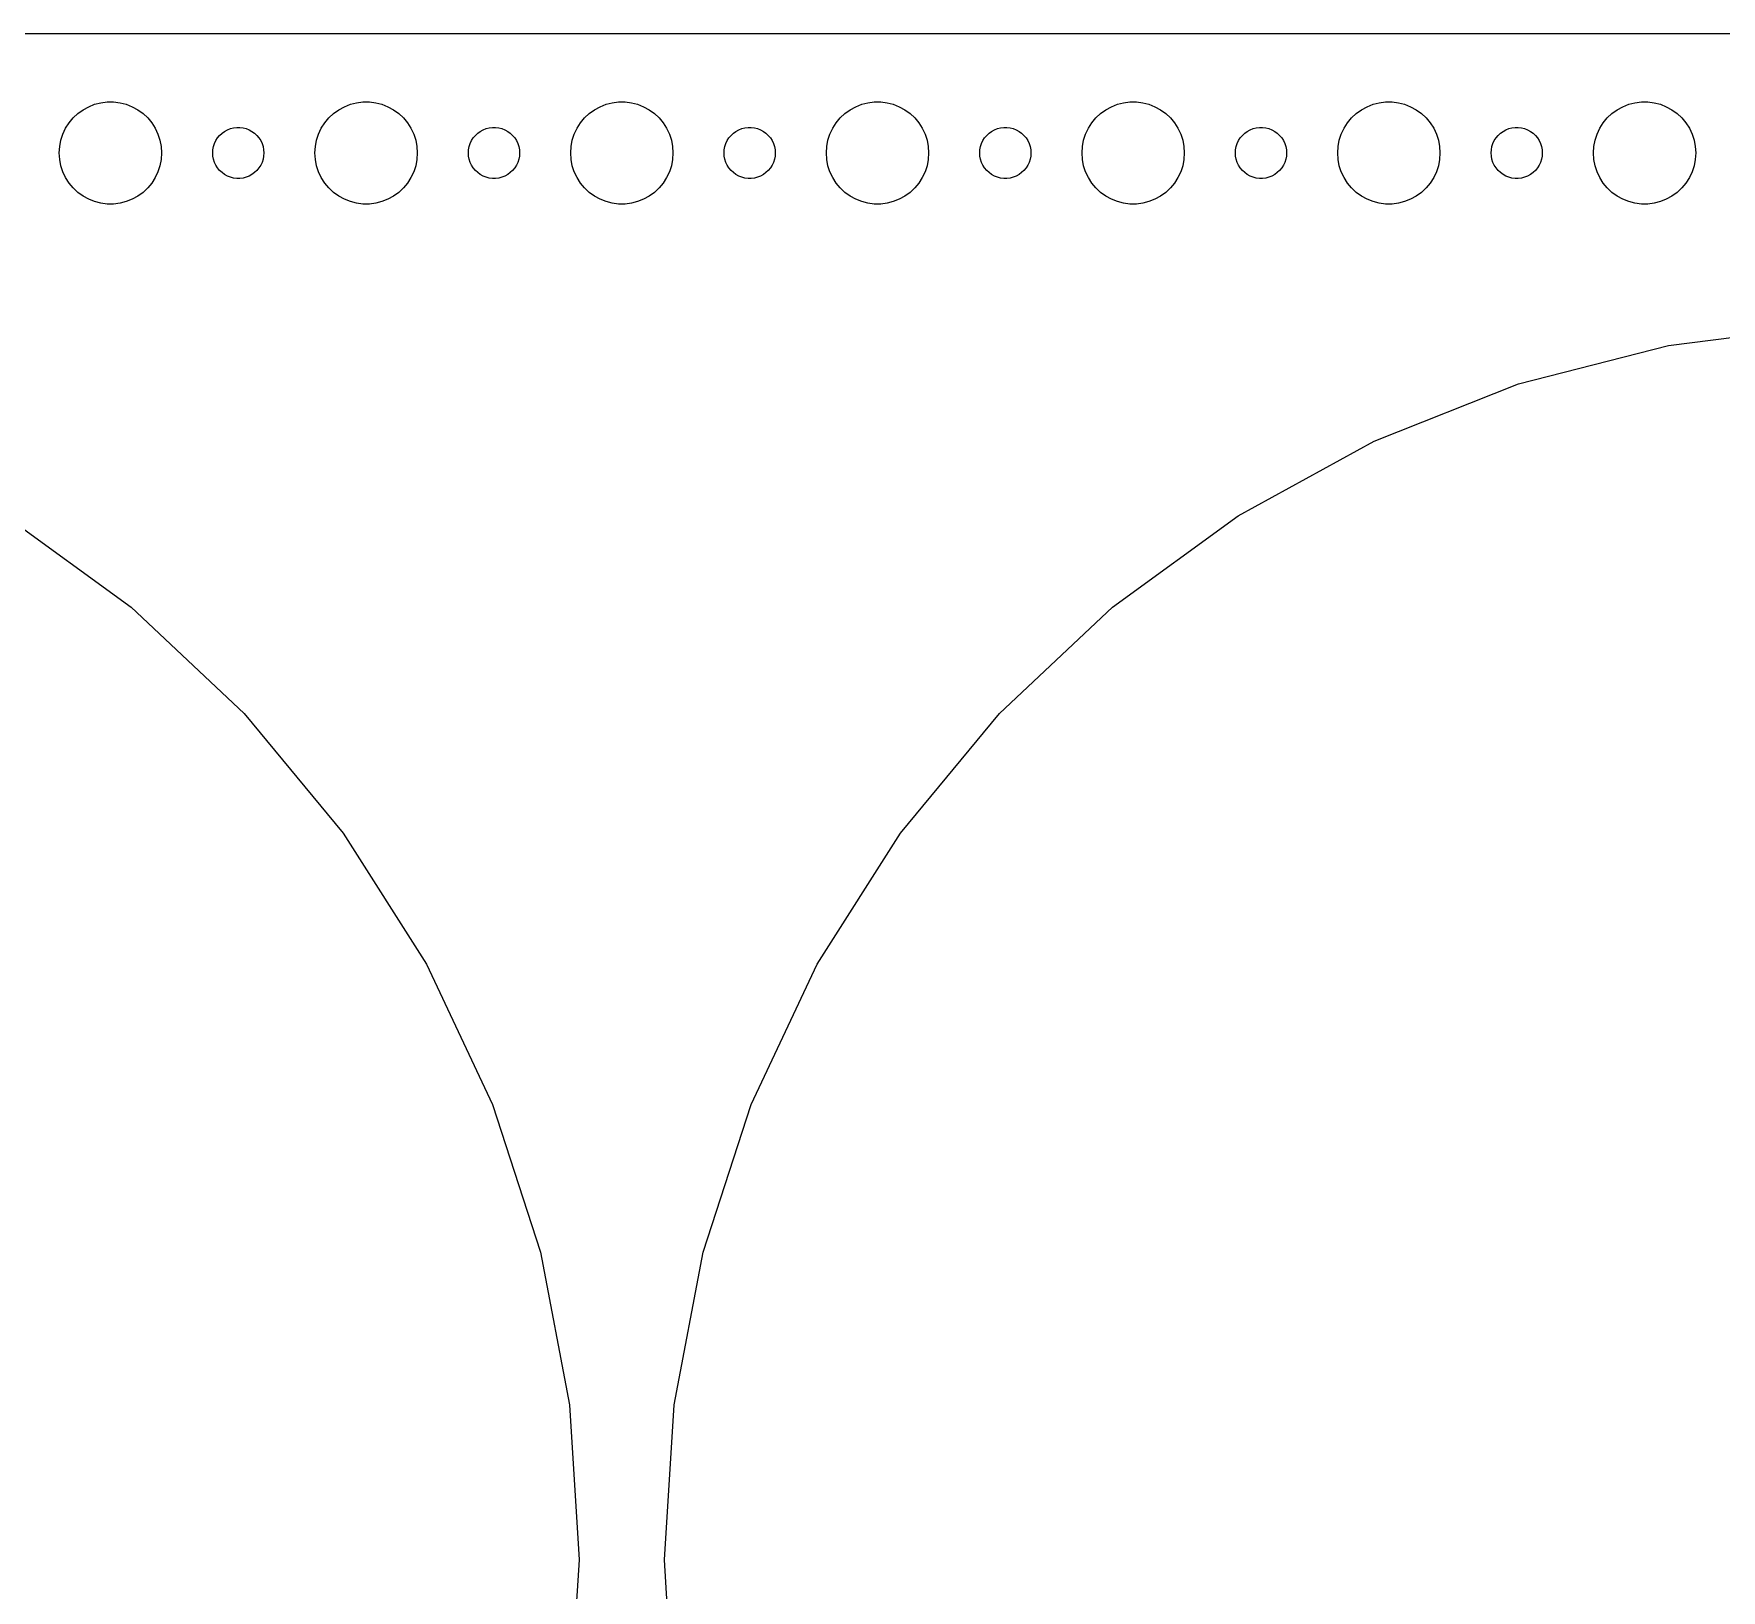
# Model space of a CAD drawing. Header units: metres. Extents: x -382 to 382, y -89 to 89.
# Drawn here: x 190.5 to 289.5, y -1.8 to 89.5 of the extents above; entities that cross this region are included whole.
import ezdxf

# ---------------------------------------------------------------- set-up
doc = ezdxf.new("R2010")
doc.units = ezdxf.units.M

msp = doc.modelspace()

# ---------------------------------------------------------------- linework, layer by layer
for p, q in [((377.314, 89.4901), (-377.314, 89.4901)), ((193.393, 85.033), (193.723, 85.2145)), ((193.723, 85.2145), (194.073, 85.3532)), ((194.073, 85.3532), (194.438, 85.4469)), ((194.438, 85.4469), (194.812, 85.4941)), ((194.812, 85.4941), (195.188, 85.4941)), ((195.188, 85.4941), (195.562, 85.4469)), ((195.562, 85.4469), (195.927, 85.3532)), ((195.927, 85.3532), (196.277, 85.2145)), ((196.277, 85.2145), (196.607, 85.033)), ((208.393, 85.033), (208.723, 85.2145)), ((208.723, 85.2145), (209.073, 85.3532)), ((209.073, 85.3532), (209.438, 85.4469)), ((209.438, 85.4469), (209.812, 85.4941)), ((209.812, 85.4941), (210.188, 85.4941)), ((210.188, 85.4941), (210.562, 85.4469)), ((210.562, 85.4469), (210.927, 85.3532)), ((210.927, 85.3532), (211.277, 85.2145)), ((211.277, 85.2145), (211.607, 85.033)), ((223.393, 85.033), (223.723, 85.2145)), ((223.723, 85.2145), (224.073, 85.3532)), ((224.073, 85.3532), (224.438, 85.4469)), ((224.438, 85.4469), (224.812, 85.4941)), ((224.812, 85.4941), (225.188, 85.4941)), ((225.188, 85.4941), (225.562, 85.4469)), ((225.562, 85.4469), (225.927, 85.3532)), ((225.927, 85.3532), (226.277, 85.2145)), ((226.277, 85.2145), (226.607, 85.033)), ((238.393, 85.033), (238.723, 85.2145)), ((238.723, 85.2145), (239.073, 85.3532)), ((239.073, 85.3532), (239.438, 85.4469)), ((239.438, 85.4469), (239.812, 85.4941)), ((239.812, 85.4941), (240.188, 85.4941)), ((240.188, 85.4941), (240.562, 85.4469)), ((240.562, 85.4469), (240.927, 85.3532)), ((240.927, 85.3532), (241.277, 85.2145)), ((241.277, 85.2145), (241.607, 85.033)), ((253.393, 85.033), (253.723, 85.2145)), ((253.723, 85.2145), (254.073, 85.3532)), ((254.073, 85.3532), (254.438, 85.4469)), ((254.438, 85.4469), (254.812, 85.4941)), ((254.812, 85.4941), (255.188, 85.4941)), ((255.188, 85.4941), (255.562, 85.4469)), ((255.562, 85.4469), (255.927, 85.3532)), ((255.927, 85.3532), (256.277, 85.2145)), ((256.277, 85.2145), (256.607, 85.033)), ((268.393, 85.033), (268.723, 85.2145)), ((268.723, 85.2145), (269.073, 85.3532)), ((269.073, 85.3532), (269.438, 85.4469)), ((269.438, 85.4469), (269.812, 85.4941)), ((269.812, 85.4941), (270.188, 85.4941)), ((270.188, 85.4941), (270.562, 85.4469)), ((270.562, 85.4469), (270.927, 85.3532)), ((270.927, 85.3532), (271.277, 85.2145)), ((271.277, 85.2145), (271.607, 85.033)), ((283.393, 85.033), (283.723, 85.2145)), ((283.723, 85.2145), (284.073, 85.3532)), ((284.073, 85.3532), (284.438, 85.4469)), ((284.438, 85.4469), (284.812, 85.4941)), ((284.812, 85.4941), (285.188, 85.4941)), ((285.188, 85.4941), (285.562, 85.4469)), ((285.562, 85.4469), (285.927, 85.3532)), ((285.927, 85.3532), (286.277, 85.2145)), ((286.277, 85.2145), (286.607, 85.033)), ((192.371, 83.9453), (192.573, 84.2634)), ((192.573, 84.2634), (192.813, 84.5536)), ((192.813, 84.5536), (193.088, 84.8115)), ((193.088, 84.8115), (193.393, 85.033)), ((196.607, 85.033), (196.912, 84.8115)), ((196.912, 84.8115), (197.187, 84.5536)), ((197.187, 84.5536), (197.427, 84.2634)), ((197.427, 84.2634), (197.629, 83.9453)), ((207.371, 83.9453), (207.573, 84.2634)), ((207.573, 84.2634), (207.813, 84.5536)), ((207.813, 84.5536), (208.088, 84.8115)), ((208.088, 84.8115), (208.393, 85.033)), ((211.607, 85.033), (211.912, 84.8115)), ((211.912, 84.8115), (212.187, 84.5536)), ((212.187, 84.5536), (212.427, 84.2634)), ((212.427, 84.2634), (212.629, 83.9453)), ((222.371, 83.9453), (222.573, 84.2634)), ((222.573, 84.2634), (222.813, 84.5536)), ((222.813, 84.5536), (223.088, 84.8115)), ((223.088, 84.8115), (223.393, 85.033)), ((226.607, 85.033), (226.912, 84.8115)), ((226.912, 84.8115), (227.187, 84.5536)), ((227.187, 84.5536), (227.427, 84.2634)), ((227.427, 84.2634), (227.629, 83.9453)), ((237.371, 83.9453), (237.573, 84.2634)), ((237.573, 84.2634), (237.813, 84.5536)), ((237.813, 84.5536), (238.088, 84.8115)), ((238.088, 84.8115), (238.393, 85.033)), ((241.607, 85.033), (241.912, 84.8115)), ((241.912, 84.8115), (242.187, 84.5536)), ((242.187, 84.5536), (242.427, 84.2634)), ((242.427, 84.2634), (242.629, 83.9453)), ((252.371, 83.9453), (252.573, 84.2634)), ((252.573, 84.2634), (252.813, 84.5536)), ((252.813, 84.5536), (253.088, 84.8115)), ((253.088, 84.8115), (253.393, 85.033)), ((256.607, 85.033), (256.912, 84.8115)), ((256.912, 84.8115), (257.187, 84.5536)), ((257.187, 84.5536), (257.427, 84.2634)), ((257.427, 84.2634), (257.629, 83.9453)), ((267.371, 83.9453), (267.573, 84.2634)), ((267.573, 84.2634), (267.813, 84.5536)), ((267.813, 84.5536), (268.088, 84.8115)), ((268.088, 84.8115), (268.393, 85.033)), ((271.607, 85.033), (271.912, 84.8115)), ((271.912, 84.8115), (272.187, 84.5536)), ((272.187, 84.5536), (272.427, 84.2634)), ((272.427, 84.2634), (272.629, 83.9453)), ((282.371, 83.9453), (282.573, 84.2634)), ((282.573, 84.2634), (282.813, 84.5536)), ((282.813, 84.5536), (283.088, 84.8115)), ((283.088, 84.8115), (283.393, 85.033)), ((286.607, 85.033), (286.912, 84.8115)), ((286.912, 84.8115), (287.187, 84.5536)), ((287.187, 84.5536), (287.427, 84.2634)), ((287.427, 84.2634), (287.629, 83.9453)), ((192.024, 82.876), (192.094, 83.2461)), ((192.094, 83.2461), (192.211, 83.6044)), ((192.211, 83.6044), (192.371, 83.9453)), ((197.629, 83.9453), (197.789, 83.6044)), ((197.789, 83.6044), (197.906, 83.2461)), ((197.906, 83.2461), (197.976, 82.876)), ((201.105, 83.0522), (201.186, 83.2226)), ((201.186, 83.2226), (201.286, 83.3817)), ((201.286, 83.3817), (201.407, 83.5268)), ((201.407, 83.5268), (201.544, 83.6558)), ((201.544, 83.6558), (201.696, 83.7665)), ((201.696, 83.7665), (201.861, 83.8572)), ((201.861, 83.8572), (202.036, 83.9266)), ((202.036, 83.9266), (202.219, 83.9734)), ((202.219, 83.9734), (202.406, 83.997)), ((202.406, 83.997), (202.594, 83.997)), ((202.594, 83.997), (202.781, 83.9734)), ((202.781, 83.9734), (202.964, 83.9266)), ((202.964, 83.9266), (203.139, 83.8572)), ((203.139, 83.8572), (203.304, 83.7665)), ((203.304, 83.7665), (203.456, 83.6558)), ((203.456, 83.6558), (203.593, 83.5268)), ((203.593, 83.5268), (203.714, 83.3817)), ((203.714, 83.3817), (203.814, 83.2226)), ((203.814, 83.2226), (203.895, 83.0522)), ((207.024, 82.876), (207.094, 83.2461)), ((207.094, 83.2461), (207.211, 83.6044)), ((207.211, 83.6044), (207.371, 83.9453)), ((212.629, 83.9453), (212.789, 83.6044)), ((212.789, 83.6044), (212.906, 83.2461)), ((212.906, 83.2461), (212.976, 82.876)), ((216.105, 83.0522), (216.186, 83.2226)), ((216.186, 83.2226), (216.286, 83.3817)), ((216.286, 83.3817), (216.407, 83.5268)), ((216.407, 83.5268), (216.544, 83.6558)), ((216.544, 83.6558), (216.696, 83.7665)), ((216.696, 83.7665), (216.861, 83.8572)), ((216.861, 83.8572), (217.036, 83.9266)), ((217.036, 83.9266), (217.219, 83.9734)), ((217.219, 83.9734), (217.406, 83.997)), ((217.406, 83.997), (217.594, 83.997)), ((217.594, 83.997), (217.781, 83.9734)), ((217.781, 83.9734), (217.964, 83.9266)), ((217.964, 83.9266), (218.139, 83.8572)), ((218.139, 83.8572), (218.304, 83.7665)), ((218.304, 83.7665), (218.456, 83.6558)), ((218.456, 83.6558), (218.593, 83.5268)), ((218.593, 83.5268), (218.714, 83.3817)), ((218.714, 83.3817), (218.814, 83.2226)), ((218.814, 83.2226), (218.895, 83.0522)), ((222.024, 82.876), (222.094, 83.2461)), ((222.094, 83.2461), (222.211, 83.6044)), ((222.211, 83.6044), (222.371, 83.9453)), ((227.629, 83.9453), (227.789, 83.6044)), ((227.789, 83.6044), (227.906, 83.2461)), ((227.906, 83.2461), (227.976, 82.876)), ((231.105, 83.0522), (231.186, 83.2226)), ((231.186, 83.2226), (231.286, 83.3817)), ((231.286, 83.3817), (231.407, 83.5268)), ((231.407, 83.5268), (231.544, 83.6558)), ((231.544, 83.6558), (231.696, 83.7665)), ((231.696, 83.7665), (231.861, 83.8572)), ((231.861, 83.8572), (232.036, 83.9266)), ((232.036, 83.9266), (232.219, 83.9734)), ((232.219, 83.9734), (232.406, 83.997)), ((232.406, 83.997), (232.594, 83.997)), ((232.594, 83.997), (232.781, 83.9734)), ((232.781, 83.9734), (232.964, 83.9266)), ((232.964, 83.9266), (233.139, 83.8572)), ((233.139, 83.8572), (233.304, 83.7665)), ((233.304, 83.7665), (233.456, 83.6558)), ((233.456, 83.6558), (233.593, 83.5268)), ((233.593, 83.5268), (233.714, 83.3817)), ((233.714, 83.3817), (233.814, 83.2226)), ((233.814, 83.2226), (233.895, 83.0522)), ((237.024, 82.876), (237.094, 83.2461)), ((237.094, 83.2461), (237.211, 83.6044)), ((237.211, 83.6044), (237.371, 83.9453)), ((242.629, 83.9453), (242.789, 83.6044)), ((242.789, 83.6044), (242.906, 83.2461)), ((242.906, 83.2461), (242.976, 82.876)), ((246.105, 83.0522), (246.186, 83.2226)), ((246.186, 83.2226), (246.286, 83.3817)), ((246.286, 83.3817), (246.407, 83.5268)), ((246.407, 83.5268), (246.544, 83.6558)), ((246.544, 83.6558), (246.696, 83.7665)), ((246.696, 83.7665), (246.861, 83.8572)), ((246.861, 83.8572), (247.036, 83.9266)), ((247.036, 83.9266), (247.219, 83.9734)), ((247.219, 83.9734), (247.406, 83.997)), ((247.406, 83.997), (247.594, 83.997)), ((247.594, 83.997), (247.781, 83.9734)), ((247.781, 83.9734), (247.964, 83.9266)), ((247.964, 83.9266), (248.139, 83.8572)), ((248.139, 83.8572), (248.304, 83.7665)), ((248.304, 83.7665), (248.456, 83.6558)), ((248.456, 83.6558), (248.593, 83.5268)), ((248.593, 83.5268), (248.714, 83.3817)), ((248.714, 83.3817), (248.814, 83.2226)), ((248.814, 83.2226), (248.895, 83.0522)), ((252.024, 82.876), (252.094, 83.2461)), ((252.094, 83.2461), (252.211, 83.6044)), ((252.211, 83.6044), (252.371, 83.9453)), ((257.629, 83.9453), (257.789, 83.6044)), ((257.789, 83.6044), (257.906, 83.2461)), ((257.906, 83.2461), (257.976, 82.876)), ((261.105, 83.0522), (261.186, 83.2226)), ((261.186, 83.2226), (261.286, 83.3817)), ((261.286, 83.3817), (261.407, 83.5268)), ((261.407, 83.5268), (261.544, 83.6558)), ((261.544, 83.6558), (261.696, 83.7665)), ((261.696, 83.7665), (261.861, 83.8572)), ((261.861, 83.8572), (262.036, 83.9266)), ((262.036, 83.9266), (262.219, 83.9734)), ((262.219, 83.9734), (262.406, 83.997)), ((262.406, 83.997), (262.594, 83.997)), ((262.594, 83.997), (262.781, 83.9734)), ((262.781, 83.9734), (262.964, 83.9266)), ((262.964, 83.9266), (263.139, 83.8572)), ((263.139, 83.8572), (263.304, 83.7665)), ((263.304, 83.7665), (263.456, 83.6558)), ((263.456, 83.6558), (263.593, 83.5268)), ((263.593, 83.5268), (263.714, 83.3817)), ((263.714, 83.3817), (263.814, 83.2226)), ((263.814, 83.2226), (263.895, 83.0522)), ((267.024, 82.876), (267.094, 83.2461)), ((267.094, 83.2461), (267.211, 83.6044)), ((267.211, 83.6044), (267.371, 83.9453)), ((272.629, 83.9453), (272.789, 83.6044)), ((272.789, 83.6044), (272.906, 83.2461)), ((272.906, 83.2461), (272.976, 82.876)), ((276.105, 83.0522), (276.186, 83.2226)), ((276.186, 83.2226), (276.286, 83.3817)), ((276.286, 83.3817), (276.407, 83.5268)), ((276.407, 83.5268), (276.544, 83.6558)), ((276.544, 83.6558), (276.696, 83.7665)), ((276.696, 83.7665), (276.861, 83.8572)), ((276.861, 83.8572), (277.036, 83.9266)), ((277.036, 83.9266), (277.219, 83.9734)), ((277.219, 83.9734), (277.406, 83.997)), ((277.406, 83.997), (277.594, 83.997)), ((277.594, 83.997), (277.781, 83.9734)), ((277.781, 83.9734), (277.964, 83.9266)), ((277.964, 83.9266), (278.139, 83.8572)), ((278.139, 83.8572), (278.304, 83.7665)), ((278.304, 83.7665), (278.456, 83.6558)), ((278.456, 83.6558), (278.593, 83.5268)), ((278.593, 83.5268), (278.714, 83.3817)), ((278.714, 83.3817), (278.814, 83.2226)), ((278.814, 83.2226), (278.895, 83.0522)), ((282.024, 82.876), (282.094, 83.2461)), ((282.094, 83.2461), (282.211, 83.6044)), ((282.211, 83.6044), (282.371, 83.9453)), ((287.629, 83.9453), (287.789, 83.6044)), ((287.789, 83.6044), (287.906, 83.2461)), ((287.906, 83.2461), (287.976, 82.876)), ((192, 82.5), (192.024, 82.876)), ((192.024, 82.124), (192, 82.5)), ((197.976, 82.876), (198, 82.5)), ((198, 82.5), (197.976, 82.124)), ((201, 82.5), (201.012, 82.688)), ((201.012, 82.312), (201, 82.5)), ((201.012, 82.688), (201.047, 82.873)), ((201.047, 82.127), (201.012, 82.312)), ((201.047, 82.873), (201.105, 83.0522)), ((203.895, 83.0522), (203.953, 82.873)), ((203.953, 82.873), (203.988, 82.688)), ((203.988, 82.312), (203.953, 82.127)), ((203.988, 82.688), (204, 82.5)), ((204, 82.5), (203.988, 82.312)), ((207, 82.5), (207.024, 82.876)), ((207.024, 82.124), (207, 82.5)), ((212.976, 82.876), (213, 82.5)), ((213, 82.5), (212.976, 82.124)), ((216, 82.5), (216.012, 82.688)), ((216.012, 82.312), (216, 82.5)), ((216.012, 82.688), (216.047, 82.873)), ((216.047, 82.127), (216.012, 82.312)), ((216.047, 82.873), (216.105, 83.0522)), ((218.895, 83.0522), (218.953, 82.873)), ((218.953, 82.873), (218.988, 82.688)), ((218.988, 82.312), (218.953, 82.127)), ((218.988, 82.688), (219, 82.5)), ((219, 82.5), (218.988, 82.312)), ((222, 82.5), (222.024, 82.876)), ((222.024, 82.124), (222, 82.5)), ((227.976, 82.876), (228, 82.5)), ((228, 82.5), (227.976, 82.124)), ((231, 82.5), (231.012, 82.688)), ((231.012, 82.312), (231, 82.5)), ((231.012, 82.688), (231.047, 82.873)), ((231.047, 82.127), (231.012, 82.312)), ((231.047, 82.873), (231.105, 83.0522)), ((233.895, 83.0522), (233.953, 82.873)), ((233.953, 82.873), (233.988, 82.688)), ((233.988, 82.312), (233.953, 82.127)), ((233.988, 82.688), (234, 82.5)), ((234, 82.5), (233.988, 82.312)), ((237, 82.5), (237.024, 82.876)), ((237.024, 82.124), (237, 82.5)), ((242.976, 82.876), (243, 82.5)), ((243, 82.5), (242.976, 82.124)), ((246, 82.5), (246.012, 82.688)), ((246.012, 82.312), (246, 82.5)), ((246.012, 82.688), (246.047, 82.873)), ((246.047, 82.127), (246.012, 82.312)), ((246.047, 82.873), (246.105, 83.0522)), ((248.895, 83.0522), (248.953, 82.873)), ((248.953, 82.873), (248.988, 82.688)), ((248.988, 82.312), (248.953, 82.127)), ((248.988, 82.688), (249, 82.5)), ((249, 82.5), (248.988, 82.312)), ((252, 82.5), (252.024, 82.876)), ((252.024, 82.124), (252, 82.5)), ((257.976, 82.876), (258, 82.5)), ((258, 82.5), (257.976, 82.124)), ((261, 82.5), (261.012, 82.688)), ((261.012, 82.312), (261, 82.5)), ((261.012, 82.688), (261.047, 82.873)), ((261.047, 82.127), (261.012, 82.312)), ((261.047, 82.873), (261.105, 83.0522)), ((263.895, 83.0522), (263.953, 82.873)), ((263.953, 82.873), (263.988, 82.688)), ((263.988, 82.312), (263.953, 82.127)), ((263.988, 82.688), (264, 82.5)), ((264, 82.5), (263.988, 82.312)), ((267, 82.5), (267.024, 82.876)), ((267.024, 82.124), (267, 82.5)), ((272.976, 82.876), (273, 82.5)), ((273, 82.5), (272.976, 82.124)), ((276, 82.5), (276.012, 82.688)), ((276.012, 82.312), (276, 82.5)), ((276.012, 82.688), (276.047, 82.873)), ((276.047, 82.127), (276.012, 82.312)), ((276.047, 82.873), (276.105, 83.0522)), ((278.895, 83.0522), (278.953, 82.873)), ((278.953, 82.873), (278.988, 82.688)), ((278.988, 82.312), (278.953, 82.127)), ((278.988, 82.688), (279, 82.5)), ((279, 82.5), (278.988, 82.312)), ((282, 82.5), (282.024, 82.876)), ((282.024, 82.124), (282, 82.5)), ((287.976, 82.876), (288, 82.5)), ((288, 82.5), (287.976, 82.124)), ((192.094, 81.7539), (192.024, 82.124)), ((192.211, 81.3956), (192.094, 81.7539)), ((192.371, 81.0547), (192.211, 81.3956)), ((197.789, 81.3956), (197.629, 81.0547)), ((197.906, 81.7539), (197.789, 81.3956)), ((197.976, 82.124), (197.906, 81.7539)), ((201.105, 81.9478), (201.047, 82.127)), ((201.186, 81.7774), (201.105, 81.9478)), ((201.286, 81.6183), (201.186, 81.7774)), ((201.407, 81.4732), (201.286, 81.6183)), ((201.544, 81.3442), (201.407, 81.4732)), ((201.696, 81.2335), (201.544, 81.3442)), ((201.861, 81.1428), (201.696, 81.2335)), ((203.304, 81.2335), (203.139, 81.1428)), ((203.456, 81.3442), (203.304, 81.2335)), ((203.593, 81.4732), (203.456, 81.3442)), ((203.714, 81.6183), (203.593, 81.4732)), ((203.814, 81.7774), (203.714, 81.6183)), ((203.895, 81.9478), (203.814, 81.7774)), ((203.953, 82.127), (203.895, 81.9478)), ((207.094, 81.7539), (207.024, 82.124)), ((207.211, 81.3956), (207.094, 81.7539)), ((207.371, 81.0547), (207.211, 81.3956)), ((212.789, 81.3956), (212.629, 81.0547)), ((212.906, 81.7539), (212.789, 81.3956)), ((212.976, 82.124), (212.906, 81.7539)), ((216.105, 81.9478), (216.047, 82.127)), ((216.186, 81.7774), (216.105, 81.9478)), ((216.286, 81.6183), (216.186, 81.7774)), ((216.407, 81.4732), (216.286, 81.6183)), ((216.544, 81.3442), (216.407, 81.4732)), ((216.696, 81.2335), (216.544, 81.3442)), ((216.861, 81.1428), (216.696, 81.2335)), ((218.304, 81.2335), (218.139, 81.1428)), ((218.456, 81.3442), (218.304, 81.2335)), ((218.593, 81.4732), (218.456, 81.3442)), ((218.714, 81.6183), (218.593, 81.4732)), ((218.814, 81.7774), (218.714, 81.6183)), ((218.895, 81.9478), (218.814, 81.7774)), ((218.953, 82.127), (218.895, 81.9478)), ((222.094, 81.7539), (222.024, 82.124)), ((222.211, 81.3956), (222.094, 81.7539)), ((222.371, 81.0547), (222.211, 81.3956)), ((227.789, 81.3956), (227.629, 81.0547)), ((227.906, 81.7539), (227.789, 81.3956)), ((227.976, 82.124), (227.906, 81.7539)), ((231.105, 81.9478), (231.047, 82.127)), ((231.186, 81.7774), (231.105, 81.9478)), ((231.286, 81.6183), (231.186, 81.7774)), ((231.407, 81.4732), (231.286, 81.6183)), ((231.544, 81.3442), (231.407, 81.4732)), ((231.696, 81.2335), (231.544, 81.3442)), ((231.861, 81.1428), (231.696, 81.2335)), ((233.304, 81.2335), (233.139, 81.1428)), ((233.456, 81.3442), (233.304, 81.2335)), ((233.593, 81.4732), (233.456, 81.3442)), ((233.714, 81.6183), (233.593, 81.4732)), ((233.814, 81.7774), (233.714, 81.6183)), ((233.895, 81.9478), (233.814, 81.7774)), ((233.953, 82.127), (233.895, 81.9478)), ((237.094, 81.7539), (237.024, 82.124)), ((237.211, 81.3956), (237.094, 81.7539)), ((237.371, 81.0547), (237.211, 81.3956)), ((242.789, 81.3956), (242.629, 81.0547)), ((242.906, 81.7539), (242.789, 81.3956)), ((242.976, 82.124), (242.906, 81.7539)), ((246.105, 81.9478), (246.047, 82.127)), ((246.186, 81.7774), (246.105, 81.9478)), ((246.286, 81.6183), (246.186, 81.7774)), ((246.407, 81.4732), (246.286, 81.6183)), ((246.544, 81.3442), (246.407, 81.4732)), ((246.696, 81.2335), (246.544, 81.3442)), ((246.861, 81.1428), (246.696, 81.2335)), ((248.304, 81.2335), (248.139, 81.1428)), ((248.456, 81.3442), (248.304, 81.2335)), ((248.593, 81.4732), (248.456, 81.3442)), ((248.714, 81.6183), (248.593, 81.4732)), ((248.814, 81.7774), (248.714, 81.6183)), ((248.895, 81.9478), (248.814, 81.7774)), ((248.953, 82.127), (248.895, 81.9478)), ((252.094, 81.7539), (252.024, 82.124)), ((252.211, 81.3956), (252.094, 81.7539)), ((252.371, 81.0547), (252.211, 81.3956)), ((257.789, 81.3956), (257.629, 81.0547)), ((257.906, 81.7539), (257.789, 81.3956)), ((257.976, 82.124), (257.906, 81.7539)), ((261.105, 81.9478), (261.047, 82.127)), ((261.186, 81.7774), (261.105, 81.9478)), ((261.286, 81.6183), (261.186, 81.7774)), ((261.407, 81.4732), (261.286, 81.6183)), ((261.544, 81.3442), (261.407, 81.4732)), ((261.696, 81.2335), (261.544, 81.3442)), ((261.861, 81.1428), (261.696, 81.2335)), ((263.304, 81.2335), (263.139, 81.1428)), ((263.456, 81.3442), (263.304, 81.2335)), ((263.593, 81.4732), (263.456, 81.3442)), ((263.714, 81.6183), (263.593, 81.4732)), ((263.814, 81.7774), (263.714, 81.6183)), ((263.895, 81.9478), (263.814, 81.7774)), ((263.953, 82.127), (263.895, 81.9478)), ((267.094, 81.7539), (267.024, 82.124)), ((267.211, 81.3956), (267.094, 81.7539)), ((267.371, 81.0547), (267.211, 81.3956)), ((272.789, 81.3956), (272.629, 81.0547)), ((272.906, 81.7539), (272.789, 81.3956)), ((272.976, 82.124), (272.906, 81.7539)), ((276.105, 81.9478), (276.047, 82.127)), ((276.186, 81.7774), (276.105, 81.9478)), ((276.286, 81.6183), (276.186, 81.7774)), ((276.407, 81.4732), (276.286, 81.6183)), ((276.544, 81.3442), (276.407, 81.4732)), ((276.696, 81.2335), (276.544, 81.3442)), ((276.861, 81.1428), (276.696, 81.2335)), ((278.304, 81.2335), (278.139, 81.1428)), ((278.456, 81.3442), (278.304, 81.2335)), ((278.593, 81.4732), (278.456, 81.3442)), ((278.714, 81.6183), (278.593, 81.4732)), ((278.814, 81.7774), (278.714, 81.6183)), ((278.895, 81.9478), (278.814, 81.7774)), ((278.953, 82.127), (278.895, 81.9478)), ((282.094, 81.7539), (282.024, 82.124)), ((282.211, 81.3956), (282.094, 81.7539)), ((282.371, 81.0547), (282.211, 81.3956)), ((287.789, 81.3956), (287.629, 81.0547)), ((287.906, 81.7539), (287.789, 81.3956)), ((287.976, 82.124), (287.906, 81.7539)), ((192.573, 80.7366), (192.371, 81.0547)), ((192.813, 80.4464), (192.573, 80.7366)), ((193.088, 80.1885), (192.813, 80.4464)), ((197.187, 80.4464), (196.912, 80.1885)), ((197.427, 80.7366), (197.187, 80.4464)), ((197.629, 81.0547), (197.427, 80.7366)), ((202.036, 81.0734), (201.861, 81.1428)), ((202.219, 81.0266), (202.036, 81.0734)), ((202.406, 81.003), (202.219, 81.0266)), ((202.594, 81.003), (202.406, 81.003)), ((202.781, 81.0266), (202.594, 81.003)), ((202.964, 81.0734), (202.781, 81.0266)), ((203.139, 81.1428), (202.964, 81.0734)), ((207.573, 80.7366), (207.371, 81.0547)), ((207.813, 80.4464), (207.573, 80.7366)), ((208.088, 80.1885), (207.813, 80.4464)), ((212.187, 80.4464), (211.912, 80.1885)), ((212.427, 80.7366), (212.187, 80.4464)), ((212.629, 81.0547), (212.427, 80.7366)), ((217.036, 81.0734), (216.861, 81.1428)), ((217.219, 81.0266), (217.036, 81.0734)), ((217.406, 81.003), (217.219, 81.0266)), ((217.594, 81.003), (217.406, 81.003)), ((217.781, 81.0266), (217.594, 81.003)), ((217.964, 81.0734), (217.781, 81.0266)), ((218.139, 81.1428), (217.964, 81.0734)), ((222.573, 80.7366), (222.371, 81.0547)), ((222.813, 80.4464), (222.573, 80.7366)), ((223.088, 80.1885), (222.813, 80.4464)), ((227.187, 80.4464), (226.912, 80.1885)), ((227.427, 80.7366), (227.187, 80.4464)), ((227.629, 81.0547), (227.427, 80.7366)), ((232.036, 81.0734), (231.861, 81.1428)), ((232.219, 81.0266), (232.036, 81.0734)), ((232.406, 81.003), (232.219, 81.0266)), ((232.594, 81.003), (232.406, 81.003)), ((232.781, 81.0266), (232.594, 81.003)), ((232.964, 81.0734), (232.781, 81.0266)), ((233.139, 81.1428), (232.964, 81.0734)), ((237.573, 80.7366), (237.371, 81.0547)), ((237.813, 80.4464), (237.573, 80.7366)), ((238.088, 80.1885), (237.813, 80.4464)), ((242.187, 80.4464), (241.912, 80.1885)), ((242.427, 80.7366), (242.187, 80.4464)), ((242.629, 81.0547), (242.427, 80.7366)), ((247.036, 81.0734), (246.861, 81.1428)), ((247.219, 81.0266), (247.036, 81.0734)), ((247.406, 81.003), (247.219, 81.0266)), ((247.594, 81.003), (247.406, 81.003)), ((247.781, 81.0266), (247.594, 81.003)), ((247.964, 81.0734), (247.781, 81.0266)), ((248.139, 81.1428), (247.964, 81.0734)), ((252.573, 80.7366), (252.371, 81.0547)), ((252.813, 80.4464), (252.573, 80.7366)), ((253.088, 80.1885), (252.813, 80.4464)), ((257.187, 80.4464), (256.912, 80.1885)), ((257.427, 80.7366), (257.187, 80.4464)), ((257.629, 81.0547), (257.427, 80.7366)), ((262.036, 81.0734), (261.861, 81.1428)), ((262.219, 81.0266), (262.036, 81.0734)), ((262.406, 81.003), (262.219, 81.0266)), ((262.594, 81.003), (262.406, 81.003)), ((262.781, 81.0266), (262.594, 81.003)), ((262.964, 81.0734), (262.781, 81.0266)), ((263.139, 81.1428), (262.964, 81.0734)), ((267.573, 80.7366), (267.371, 81.0547)), ((267.813, 80.4464), (267.573, 80.7366)), ((268.088, 80.1885), (267.813, 80.4464)), ((272.187, 80.4464), (271.912, 80.1885)), ((272.427, 80.7366), (272.187, 80.4464)), ((272.629, 81.0547), (272.427, 80.7366)), ((277.036, 81.0734), (276.861, 81.1428)), ((277.219, 81.0266), (277.036, 81.0734)), ((277.406, 81.003), (277.219, 81.0266)), ((277.594, 81.003), (277.406, 81.003)), ((277.781, 81.0266), (277.594, 81.003)), ((277.964, 81.0734), (277.781, 81.0266)), ((278.139, 81.1428), (277.964, 81.0734)), ((282.573, 80.7366), (282.371, 81.0547)), ((282.813, 80.4464), (282.573, 80.7366)), ((283.088, 80.1885), (282.813, 80.4464)), ((287.187, 80.4464), (286.912, 80.1885)), ((287.427, 80.7366), (287.187, 80.4464)), ((287.629, 81.0547), (287.427, 80.7366)), ((193.393, 79.967), (193.088, 80.1885)), ((193.723, 79.7855), (193.393, 79.967)), ((194.073, 79.6468), (193.723, 79.7855)), ((194.438, 79.5531), (194.073, 79.6468)), ((194.812, 79.5059), (194.438, 79.5531)), ((195.188, 79.5059), (194.812, 79.5059)), ((195.562, 79.5531), (195.188, 79.5059)), ((195.927, 79.6468), (195.562, 79.5531)), ((196.277, 79.7855), (195.927, 79.6468)), ((196.607, 79.967), (196.277, 79.7855)), ((196.912, 80.1885), (196.607, 79.967)), ((208.393, 79.967), (208.088, 80.1885)), ((208.723, 79.7855), (208.393, 79.967)), ((209.073, 79.6468), (208.723, 79.7855)), ((209.438, 79.5531), (209.073, 79.6468)), ((209.812, 79.5059), (209.438, 79.5531)), ((210.188, 79.5059), (209.812, 79.5059)), ((210.562, 79.5531), (210.188, 79.5059)), ((210.927, 79.6468), (210.562, 79.5531)), ((211.277, 79.7855), (210.927, 79.6468)), ((211.607, 79.967), (211.277, 79.7855)), ((211.912, 80.1885), (211.607, 79.967)), ((223.393, 79.967), (223.088, 80.1885)), ((223.723, 79.7855), (223.393, 79.967)), ((224.073, 79.6468), (223.723, 79.7855)), ((224.438, 79.5531), (224.073, 79.6468)), ((224.812, 79.5059), (224.438, 79.5531)), ((225.188, 79.5059), (224.812, 79.5059)), ((225.562, 79.5531), (225.188, 79.5059)), ((225.927, 79.6468), (225.562, 79.5531)), ((226.277, 79.7855), (225.927, 79.6468)), ((226.607, 79.967), (226.277, 79.7855)), ((226.912, 80.1885), (226.607, 79.967)), ((238.393, 79.967), (238.088, 80.1885)), ((238.723, 79.7855), (238.393, 79.967)), ((239.073, 79.6468), (238.723, 79.7855)), ((239.438, 79.5531), (239.073, 79.6468)), ((239.812, 79.5059), (239.438, 79.5531)), ((240.188, 79.5059), (239.812, 79.5059)), ((240.562, 79.5531), (240.188, 79.5059)), ((240.927, 79.6468), (240.562, 79.5531)), ((241.277, 79.7855), (240.927, 79.6468)), ((241.607, 79.967), (241.277, 79.7855)), ((241.912, 80.1885), (241.607, 79.967)), ((253.393, 79.967), (253.088, 80.1885)), ((253.723, 79.7855), (253.393, 79.967)), ((254.073, 79.6468), (253.723, 79.7855)), ((254.438, 79.5531), (254.073, 79.6468)), ((254.812, 79.5059), (254.438, 79.5531)), ((255.188, 79.5059), (254.812, 79.5059)), ((255.562, 79.5531), (255.188, 79.5059)), ((255.927, 79.6468), (255.562, 79.5531)), ((256.277, 79.7855), (255.927, 79.6468)), ((256.607, 79.967), (256.277, 79.7855)), ((256.912, 80.1885), (256.607, 79.967)), ((268.393, 79.967), (268.088, 80.1885)), ((268.723, 79.7855), (268.393, 79.967)), ((269.073, 79.6468), (268.723, 79.7855)), ((269.438, 79.5531), (269.073, 79.6468)), ((269.812, 79.5059), (269.438, 79.5531)), ((270.188, 79.5059), (269.812, 79.5059)), ((270.562, 79.5531), (270.188, 79.5059)), ((270.927, 79.6468), (270.562, 79.5531)), ((271.277, 79.7855), (270.927, 79.6468)), ((271.607, 79.967), (271.277, 79.7855)), ((271.912, 80.1885), (271.607, 79.967)), ((283.393, 79.967), (283.088, 80.1885)), ((283.723, 79.7855), (283.393, 79.967)), ((284.073, 79.6468), (283.723, 79.7855)), ((284.438, 79.5531), (284.073, 79.6468)), ((284.812, 79.5059), (284.438, 79.5531)), ((285.188, 79.5059), (284.812, 79.5059)), ((285.562, 79.5531), (285.188, 79.5059)), ((285.927, 79.6468), (285.562, 79.5531)), ((286.277, 79.7855), (285.927, 79.6468)), ((286.607, 79.967), (286.277, 79.7855)), ((286.912, 80.1885), (286.607, 79.967)), ((286.415, 71.2158), (295.448, 72.3569)), ((277.596, 68.9516), (286.415, 71.2158)), ((269.131, 65.6), (277.596, 68.9516)), ((261.153, 61.2138), (269.131, 65.6)), ((188.847, 61.2138), (196.213, 55.8622)), ((253.787, 55.8622), (261.153, 61.2138)), ((196.213, 55.8622), (202.85, 49.6297)), ((247.15, 49.6297), (253.787, 55.8622)), ((202.85, 49.6297), (208.654, 42.6144)), ((241.346, 42.6144), (247.15, 49.6297)), ((208.654, 42.6144), (213.532, 34.9271)), ((236.468, 34.9271), (241.346, 42.6144)), ((213.532, 34.9271), (217.409, 26.689)), ((232.591, 26.689), (236.468, 34.9271)), ((217.409, 26.689), (220.222, 18.03)), ((229.778, 18.03), (232.591, 26.689)), ((220.222, 18.03), (221.928, 9.0867)), ((228.072, 9.0867), (229.778, 18.03)), ((221.928, 9.0867), (222.5, 0)), ((227.5, 0), (228.072, 9.0867)), ((222.5, 0), (221.928, -9.0867)), ((228.072, -9.0867), (227.5, 0))]:
    msp.add_line(p, q)

doc.saveas('drawing.dxf')
